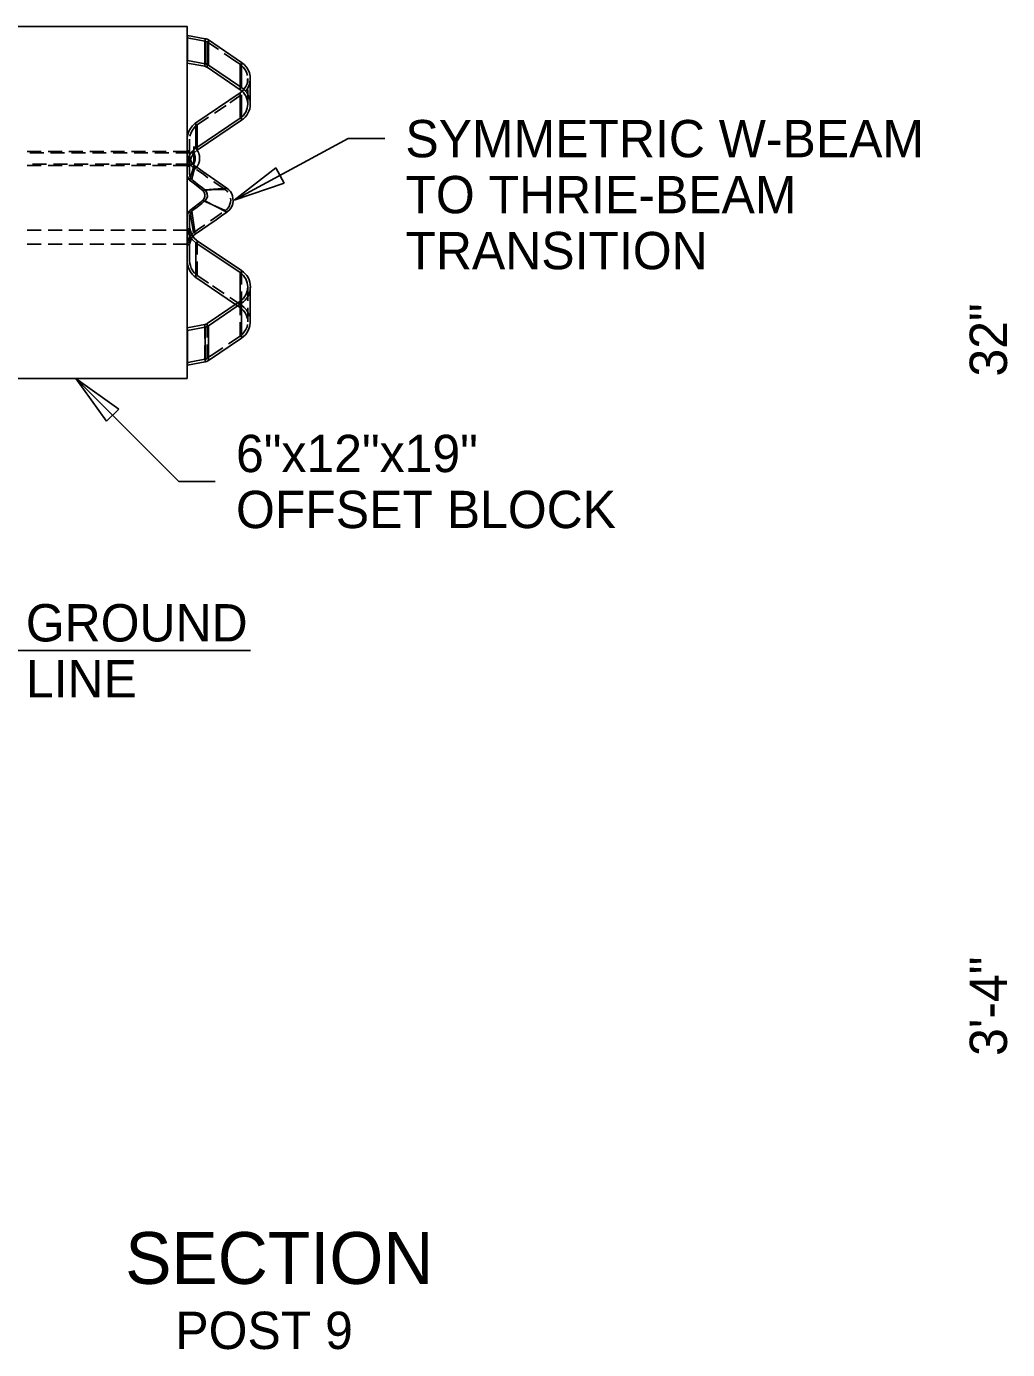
# Model space of a CAD drawing. Extents: x 1.5 to 33.9, y 0.2 to 10.2.
# Drawn here: x 3.293 to 5.658, y 4.234 to 7.425 of the extents above; entities that cross this region are included whole.
import ezdxf

# ---------------------------------------------------------------- set-up
doc = ezdxf.new("R2010")
doc.units = 0
for name, color, linetype in [('SD_P_Dimension Lines', 7, 'Continuous'), ('SD_P_Dimension Text', 7, 'Continuous'), ('SD_P_Shading', 7, 'Continuous'), ('SD_P_Subtitles', 7, 'Continuous'), ('SD_X_Exist Object Lines', 7, 'Continuous')]:
    doc.layers.add(name, color=color, linetype=linetype)

msp = doc.modelspace()

# ---------------------------------------------------------------- linework, layer by layer
at = {"layer": 'SD_P_Dimension Lines'}
for p, q in [((4.0684, 7.1541), (3.7937, 7.0055)), ((4.1562, 7.1541), (4.0684, 7.1541)), ((3.6601, 6.3274), (3.4118, 6.5757)), ((3.7478, 6.3274), (3.6601, 6.3274))]:
    msp.add_line(p, q, dxfattribs=at)
at = {"layer": 'SD_P_Dimension Text'}
for p, q in [((3.8936, 7.0835), (3.7937, 7.0055)), ((3.9136, 7.0465), (3.8936, 7.0835)), ((3.7937, 7.0055), (3.9136, 7.0465)), ((3.515, 6.5021), (3.4118, 6.5757)), ((3.4118, 6.5757), (3.4853, 6.4724)), ((3.4853, 6.4724), (3.515, 6.5021))]:
    msp.add_line(p, q, dxfattribs=at)
at = {"layer": 'SD_P_Shading'}
msp.add_lwpolyline([(3.1437, 7.4246), (3.6799, 7.4246), (3.6799, 6.5757), (3.1437, 6.5757)], close=True, dxfattribs=at)
at = {"layer": 'SD_X_Exist Object Lines'}
for points in [[(3.6799, 7.3637), (3.6799, 7.4246), (3.1437, 7.4246), (3.1437, 6.5757), (3.6799, 6.5757), (3.6799, 6.6606)], [(3.681, 7.4028), (3.6799, 7.3989)], [(3.681, 7.3425), (3.681, 7.4028), (3.7234, 7.395)], [(3.6799, 7.3989), (3.6799, 7.3972), (3.6888, 7.3955), (3.7223, 7.3894)], [(3.7223, 7.3285), (3.7223, 7.3559), (3.7223, 7.3894), (3.724, 7.3888), (3.7251, 7.3883), (3.7262, 7.3883), (3.7268, 7.3877), (3.7273, 7.3872), (3.7279, 7.3872), (3.7279, 7.3536), (3.7279, 7.3263)], [(3.7234, 7.3341), (3.7234, 7.395), (3.7257, 7.395), (3.7279, 7.3939), (3.7296, 7.3933), (3.7312, 7.3922)], [(3.7279, 7.3872), (3.7553, 7.3687)], [(3.8111, 7.338), (3.7312, 7.3922), (3.7312, 7.3313)], [(3.6799, 7.3637), (3.6799, 7.3363)], [(3.8323, 7.238), (3.8323, 7.2989), (3.8318, 7.3051), (3.8301, 7.3129), (3.8267, 7.3201), (3.8228, 7.3268), (3.8172, 7.333), (3.8111, 7.338), (3.8111, 7.2771), (3.7312, 7.3313), (3.7296, 7.3324), (3.7279, 7.333), (3.7268, 7.3335), (3.7257, 7.3341), (3.7234, 7.3341), (3.681, 7.3425), (3.6799, 7.3363), (3.7223, 7.3285), (3.724, 7.328), (3.7251, 7.3274), (3.7262, 7.3274), (3.7268, 7.3268), (3.7273, 7.3268), (3.7279, 7.3263), (3.8078, 7.2721)], [(3.7692, 7.3592), (3.7971, 7.3402), (3.8078, 7.3335)], [(3.6799, 7.3363), (3.6799, 7.1196)], [(3.8251, 7.3062), (3.8251, 7.3067), (3.8234, 7.314), (3.8228, 7.3145), (3.82, 7.3201), (3.8161, 7.3257), (3.8122, 7.3296), (3.8078, 7.333), (3.8078, 7.2995), (3.8078, 7.2721)], [(3.8128, 7.2682), (3.8133, 7.2688), (3.8178, 7.2738), (3.8217, 7.2799), (3.8245, 7.2861), (3.8256, 7.2928), (3.8256, 7.2984)], [(3.8323, 7.2989), (3.8323, 7.2972), (3.8312, 7.2889), (3.829, 7.2816), (3.8256, 7.2743), (3.8206, 7.2682)], [(3.8262, 7.2883), (3.8262, 7.2989)], [(3.6799, 6.698), (3.7223, 6.7058), (3.724, 6.7058), (3.7245, 6.7064), (3.7251, 6.7064), (3.7268, 6.7069), (3.7279, 6.708), (3.8078, 6.7622), (3.8078, 6.8309), (3.7011, 6.9029), (3.6921, 6.9108), (3.6871, 6.9175), (3.6838, 6.9242), (3.6815, 6.932), (3.6804, 6.9398), (3.6799, 6.9426), (3.6799, 6.9655), (3.681, 6.9711), (3.6821, 6.9744), (3.6838, 6.9778), (3.6866, 6.9806), (3.7178, 7.0051), (3.7212, 7.0096), (3.7229, 7.0146), (3.7229, 7.0197), (3.7212, 7.0247), (3.7178, 7.0292), (3.6944, 7.0476), (3.686, 7.0537), (3.6843, 7.0554), (3.6815, 7.061), (3.6804, 7.0643), (3.6804, 7.0666), (3.6799, 7.0688), (3.6799, 7.0917), (3.6804, 7.0979), (3.6815, 7.1034), (3.6843, 7.1113), (3.6882, 7.118), (3.6933, 7.1247), (3.6988, 7.1297), (3.7011, 7.1314), (3.8078, 7.2034), (3.8078, 7.2643), (3.8128, 7.2682)], [(3.8078, 7.2643), (3.7011, 7.1922)], [(3.7832, 7.2408), (3.7876, 7.2436), (3.8105, 7.2593)], [(3.8111, 7.2593), (3.8111, 7.2257), (3.8111, 7.1984)], [(3.8262, 7.238), (3.8262, 7.2671), (3.8262, 7.2715)], [(3.7458, 7.2157), (3.7737, 7.2341)], [(3.6799, 7.1526), (3.6804, 7.1587), (3.6815, 7.1643), (3.6843, 7.1721), (3.6882, 7.1788), (3.6927, 7.185), (3.6988, 7.1906), (3.7011, 7.1922), (3.7011, 7.1314)], [(3.8111, 6.8359), (3.7044, 6.908), (3.7028, 6.9091), (3.6972, 6.9141), (3.6933, 6.9197), (3.6899, 6.9258), (3.6877, 6.932), (3.6866, 6.9376), (3.686, 6.9426), (3.686, 6.9655), (3.686, 6.9677), (3.6866, 6.9694), (3.6871, 6.9728), (3.6888, 6.9755), (3.6899, 6.9772), (3.6916, 6.9795), (3.6972, 6.9839), (3.7033, 6.9884), (3.7089, 6.9929), (3.715, 6.9979), (3.7229, 7.004), (3.7234, 7.0046), (3.7268, 7.0091), (3.729, 7.0146), (3.7284, 7.0202), (3.7268, 7.0258), (3.7229, 7.0303), (3.7167, 7.0353), (3.7111, 7.0398), (3.705, 7.0442), (3.6994, 7.0493), (3.6916, 7.0554), (3.6894, 7.0576), (3.6877, 7.061), (3.6866, 7.0638), (3.6866, 7.0666), (3.686, 7.0688), (3.686, 7.0917), (3.686, 7.0939), (3.6871, 7.1012), (3.6894, 7.1079), (3.6927, 7.1141), (3.6966, 7.1196), (3.7044, 7.1263), (3.8111, 7.1984)], [(3.6966, 7.1347), (3.6961, 7.1347), (3.6994, 7.1325), (3.7022, 7.1291), (3.7044, 7.1263), (3.7044, 7.1537), (3.7044, 7.1872), (3.7005, 7.1839), (3.6966, 7.1805), (3.6927, 7.1749), (3.6894, 7.1688), (3.6871, 7.1621), (3.6866, 7.1598)], [(3.7044, 7.1872), (3.7318, 7.2062)], [(3.686, 7.1526), (3.686, 7.1241), (3.6866, 7.1241)], [(3.328, 7.123), (3.2945, 7.123)], [(3.3342, 7.1202), (3.3007, 7.1202)], [(3.3783, 7.123), (3.3448, 7.123)], [(3.3844, 7.1202), (3.3509, 7.1202)], [(3.4285, 7.123), (3.395, 7.123)], [(3.4347, 7.1202), (3.4012, 7.1202)], [(3.4788, 7.123), (3.4453, 7.123)], [(3.485, 7.1202), (3.4514, 7.1202)], [(3.5291, 7.123), (3.4956, 7.123)], [(3.5352, 7.1202), (3.5017, 7.1202)], [(3.5793, 7.123), (3.5458, 7.123)], [(3.5855, 7.1202), (3.552, 7.1202)], [(3.6296, 7.123), (3.5961, 7.123)], [(3.6357, 7.1202), (3.6022, 7.1202)], [(3.6799, 7.123), (3.6464, 7.123)], [(3.6961, 7.1191), (3.6955, 7.1196), (3.6949, 7.1202), (3.6944, 7.1202), (3.686, 7.1202), (3.6525, 7.1202)], [(3.6799, 7.1191), (3.6799, 7.0917)], [(3.6804, 7.1247), (3.686, 7.1247)], [(3.6804, 7.1213), (3.6804, 7.1247), (3.681, 7.1247)], [(3.6804, 7.1213), (3.686, 7.1213)], [(3.686, 7.0917), (3.686, 7.1191), (3.686, 7.1202), (3.686, 7.1213), (3.686, 7.1247), (3.6866, 7.1247)], [(3.686, 7.1241), (3.686, 7.1224), (3.686, 7.1208), (3.686, 7.1202)], [(3.6961, 7.1219), (3.6961, 7.1213), (3.6955, 7.1208), (3.6949, 7.1202), (3.6944, 7.1202)], [(3.6961, 7.1202), (3.6961, 7.1235), (3.6961, 7.1269), (3.6961, 7.1297), (3.6961, 7.1319), (3.6961, 7.1336), (3.6961, 7.1347), (3.6961, 7.1336), (3.6961, 7.1319), (3.6961, 7.1297), (3.6961, 7.1269), (3.6961, 7.1235), (3.6961, 7.1202), (3.6966, 7.1202)], [(3.6966, 7.0778), (3.6961, 7.0778), (3.6961, 7.0783), (3.6966, 7.0783), (3.6966, 7.0789), (3.6972, 7.0789), (3.6988, 7.0805), (3.6988, 7.0811), (3.6994, 7.0811), (3.7016, 7.0833), (3.7016, 7.0839), (3.7022, 7.0839), (3.7022, 7.0845), (3.7028, 7.0845), (3.7028, 7.085), (3.7039, 7.0861), (3.7039, 7.0867), (3.7044, 7.0872), (3.7044, 7.0878), (3.705, 7.0878), (3.705, 7.0884), (3.7056, 7.0889), (3.7056, 7.0895), (3.7061, 7.09), (3.7061, 7.0906), (3.7067, 7.0912), (3.7067, 7.0917), (3.7072, 7.0923), (3.7072, 7.0928), (3.7078, 7.0934), (3.7078, 7.0945), (3.7083, 7.0951), (3.7083, 7.0962), (3.7089, 7.0967), (3.7089, 7.0984), (3.7095, 7.099), (3.7095, 7.1012), (3.71, 7.1018), (3.71, 7.1113), (3.7095, 7.1118), (3.7095, 7.1146), (3.7089, 7.1146), (3.7089, 7.1163), (3.7083, 7.1168), (3.7083, 7.118), (3.7078, 7.1185), (3.7078, 7.1196), (3.7072, 7.1202), (3.7072, 7.1208), (3.7067, 7.1213), (3.7067, 7.1224), (3.7061, 7.1224), (3.7061, 7.1235), (3.7056, 7.1235), (3.7056, 7.1241), (3.705, 7.1247), (3.705, 7.1252), (3.7044, 7.1258), (3.7039, 7.1263)], [(3.6966, 7.1191), (3.6961, 7.1202), (3.6961, 7.1185)], [(3.6961, 7.1191), (3.6966, 7.1191), (3.6966, 7.118), (3.6972, 7.118), (3.6972, 7.1168), (3.6977, 7.1168), (3.6977, 7.1157), (3.6983, 7.1152), (3.6983, 7.1141), (3.6988, 7.1135), (3.6988, 7.1118), (3.6994, 7.1113), (3.6994, 7.1018), (3.6988, 7.1012), (3.6988, 7.0995), (3.6983, 7.099), (3.6983, 7.0979), (3.6977, 7.0973), (3.6977, 7.0962), (3.6972, 7.0962), (3.6972, 7.0951), (3.6966, 7.0951), (3.6966, 7.0939), (3.6961, 7.0939), (3.6961, 7.0928), (3.6961, 7.0778), (3.6961, 7.0928)], [(3.6961, 7.1185), (3.6961, 7.0928), (3.6966, 7.0928)], [(3.2945, 7.0895), (3.328, 7.0895)], [(3.3074, 7.0923), (3.3409, 7.0923)], [(3.3448, 7.0895), (3.3783, 7.0895)], [(3.3576, 7.0923), (3.3911, 7.0923)], [(3.395, 7.0895), (3.4285, 7.0895)], [(3.4079, 7.0923), (3.4414, 7.0923)], [(3.4453, 7.0895), (3.4788, 7.0895)], [(3.4581, 7.0923), (3.4917, 7.0923)], [(3.4956, 7.0895), (3.5291, 7.0895)], [(3.5084, 7.0923), (3.5419, 7.0923)], [(3.5458, 7.0895), (3.5793, 7.0895)], [(3.5587, 7.0923), (3.5922, 7.0923)], [(3.5961, 7.0895), (3.6296, 7.0895)], [(3.6089, 7.0923), (3.6424, 7.0923)], [(3.6464, 7.0895), (3.6799, 7.0895)], [(3.6525, 7.0923), (3.6592, 7.0923), (3.686, 7.0923)], [(3.686, 7.0537), (3.6949, 7.0845), (3.691, 7.0878), (3.6871, 7.0923), (3.6843, 7.0973), (3.6821, 7.1029), (3.6804, 7.1085), (3.6799, 7.1135)], [(3.686, 7.0912), (3.6804, 7.0912), (3.6804, 7.0895), (3.6804, 7.0878), (3.681, 7.0878)], [(3.686, 7.0878), (3.6804, 7.0878)], [(3.686, 7.1141), (3.6866, 7.109), (3.6877, 7.104), (3.6899, 7.099), (3.6927, 7.0945), (3.6944, 7.0923)], [(3.686, 7.0878), (3.686, 7.0912), (3.686, 7.0928)], [(3.686, 7.0923), (3.6944, 7.0923), (3.6955, 7.0923), (3.6955, 7.0917), (3.6961, 7.0917), (3.6961, 7.0912)], [(3.686, 7.0912), (3.6866, 7.0912)], [(3.6961, 7.0934), (3.6955, 7.0928), (3.6944, 7.0923), (3.6961, 7.0906)], [(3.6961, 7.0906), (3.6994, 7.0878), (3.6972, 7.0789)], [(3.6994, 7.0878), (3.7033, 7.085)], [(3.7033, 7.085), (3.7123, 7.0789), (3.7257, 7.0694), (3.7759, 7.0347)], [(3.6799, 7.0688), (3.6799, 6.9655)], [(3.6972, 7.0789), (3.6916, 7.0554)], [(3.7301, 7.0599), (3.7201, 7.0677), (3.7028, 7.0794)], [(3.7441, 7.0504), (3.7452, 7.0493), (3.7586, 7.0403), (3.772, 7.0314), (3.7385, 7.0303), (3.7178, 7.0292)], [(3.7229, 7.0303), (3.7759, 7.0347), (3.7804, 7.0308), (3.7843, 7.0264), (3.7876, 7.0213), (3.7893, 7.0158), (3.7904, 7.0096), (3.791, 7.0035), (3.7899, 6.9979), (3.7882, 6.9923), (3.7854, 6.9867), (3.7821, 6.9823), (3.7759, 6.9767), (3.7229, 7.004)], [(3.7782, 7.0253), (3.7754, 7.0286), (3.772, 7.0314)], [(3.7843, 7.0102), (3.7849, 7.0057), (3.7843, 7.0007), (3.7832, 6.9957), (3.7809, 6.9906), (3.7782, 6.9862), (3.7754, 6.9828), (3.772, 6.9806), (3.7413, 6.9945), (3.7178, 7.0051)], [(3.7223, 6.946), (3.7217, 6.9454), (3.7083, 6.9365), (3.6949, 6.927), (3.6894, 6.9605), (3.6866, 6.9806)], [(3.6916, 6.9795), (3.6994, 6.9236), (3.6955, 6.9203), (3.6938, 6.9186)], [(3.7759, 6.9767), (3.7625, 6.9677), (3.7497, 6.9582), (3.6994, 6.9236)], [(3.7363, 6.956), (3.7469, 6.9633), (3.7636, 6.975)], [(3.328, 6.9331), (3.2945, 6.9331)], [(3.3783, 6.9331), (3.3448, 6.9331)], [(3.4285, 6.9331), (3.395, 6.9331)], [(3.4788, 6.9331), (3.4453, 6.9331)], [(3.5291, 6.9331), (3.4956, 6.9331)], [(3.5793, 6.9331), (3.5458, 6.9331)], [(3.6296, 6.9331), (3.5961, 6.9331)], [(3.6799, 6.9331), (3.6464, 6.9331)], [(3.6799, 6.9052), (3.6799, 6.9426)], [(3.6799, 6.8974), (3.6804, 6.9029), (3.6815, 6.908), (3.6838, 6.9141), (3.6871, 6.9191), (3.691, 6.9236), (3.6938, 6.9264)], [(3.686, 6.9359), (3.686, 6.9365), (3.686, 6.9337), (3.686, 6.9314), (3.6804, 6.9314), (3.6804, 6.9337), (3.6804, 6.9365), (3.681, 6.9365)], [(3.6804, 6.9365), (3.686, 6.9365)], [(3.686, 6.9029), (3.686, 6.9052), (3.686, 6.9387), (3.686, 6.9426)], [(3.2945, 6.8996), (3.328, 6.8996)], [(3.3448, 6.8996), (3.3783, 6.8996)], [(3.395, 6.8996), (3.4285, 6.8996)], [(3.4453, 6.8996), (3.4788, 6.8996)], [(3.4956, 6.8996), (3.5291, 6.8996)], [(3.5458, 6.8996), (3.5793, 6.8996)], [(3.5961, 6.8996), (3.6296, 6.8996)], [(3.6464, 6.8996), (3.6799, 6.8996)], [(3.6799, 6.9046), (3.6799, 6.698), (3.681, 6.6918), (3.7234, 6.6997), (3.7257, 6.7002), (3.7273, 6.7008), (3.7296, 6.7019), (3.7307, 6.7025), (3.7312, 6.703), (3.8111, 6.7572), (3.8111, 6.6729), (3.8161, 6.6768), (3.8206, 6.6812), (3.8256, 6.6879), (3.829, 6.6952), (3.8312, 6.703), (3.8323, 6.7108), (3.8323, 6.7125), (3.8323, 6.7963)], [(3.7011, 6.9029), (3.7011, 6.8192), (3.6966, 6.8225), (3.6921, 6.827), (3.6877, 6.8331), (3.6838, 6.8404), (3.6815, 6.8482), (3.6804, 6.856), (3.6799, 6.8588)], [(3.6938, 6.9186), (3.6921, 6.9164), (3.6894, 6.9119), (3.6877, 6.9069), (3.6866, 6.9024), (3.686, 6.8974), (3.686, 6.8979), (3.686, 6.9029), (3.6804, 6.9029)], [(3.6804, 6.9029), (3.6804, 6.8979), (3.681, 6.8979)], [(3.686, 6.8979), (3.6804, 6.8979), (3.686, 6.8979), (3.6866, 6.8979)], [(3.686, 6.9041), (3.686, 6.9018), (3.686, 6.8996), (3.686, 6.8985), (3.686, 6.8923), (3.686, 6.8588), (3.6866, 6.8532), (3.6877, 6.8482), (3.6899, 6.8415), (3.6933, 6.8354), (3.6972, 6.8303), (3.6988, 6.8292)], [(3.7044, 6.8745), (3.7044, 6.908)], [(3.7318, 6.8058), (3.7273, 6.8086), (3.7044, 6.8242), (3.7044, 6.8577)], [(3.8111, 6.8024), (3.8111, 6.8359)], [(3.7011, 6.8192), (3.7966, 6.7544)], [(3.7692, 6.7806), (3.7413, 6.7991)], [(3.8262, 6.7628), (3.8262, 6.7963)], [(3.8111, 6.7522), (3.7832, 6.7711)], [(3.8111, 6.7857), (3.8111, 6.7522), (3.8172, 6.7471), (3.8228, 6.741), (3.8267, 6.7343), (3.8301, 6.7265), (3.8301, 6.7259)], [(3.8251, 6.7198), (3.8251, 6.7209), (3.8245, 6.722), (3.8234, 6.7276), (3.82, 6.7337), (3.8161, 6.7399), (3.8122, 6.7438), (3.8078, 6.7471), (3.7966, 6.7544)], [(3.8078, 6.7281), (3.8078, 6.7617), (3.8078, 6.7622), (3.8078, 6.7471)], [(3.8262, 6.7125), (3.8262, 6.746)], [(3.7223, 6.6723), (3.7223, 6.7058)], [(3.7279, 6.6745), (3.7279, 6.708)], [(3.7312, 6.703), (3.7312, 6.6192), (3.8111, 6.6729)], [(3.8078, 6.7114), (3.8078, 6.6779), (3.8133, 6.6823), (3.8178, 6.6879), (3.8217, 6.6935), (3.8245, 6.7002), (3.8251, 6.7058)], [(3.6799, 6.698), (3.6799, 6.6645), (3.6799, 6.6606)], [(3.681, 6.6918), (3.681, 6.6081), (3.7234, 6.6159)], [(3.7312, 6.6192), (3.7307, 6.6187), (3.7296, 6.6181), (3.7273, 6.617), (3.7257, 6.6164), (3.7234, 6.6159), (3.7234, 6.6997)], [(3.8078, 6.6779), (3.7798, 6.6594)], [(3.7223, 6.6555), (3.7223, 6.622), (3.7234, 6.622), (3.724, 6.622), (3.7245, 6.6226), (3.7251, 6.6226), (3.7268, 6.6231), (3.7279, 6.6243), (3.7279, 6.6578)], [(3.7659, 6.65), (3.7379, 6.6315), (3.7273, 6.6248)], [(3.6799, 6.6125), (3.6799, 6.6137), (3.6894, 6.6159), (3.7223, 6.622)], [(3.681, 6.6081), (3.6799, 6.6125)], [(3.8331, 5.9195), (1.7844, 5.9195)]]:
    msp.add_lwpolyline(points, dxfattribs=at)
for centre, radius, start, end in [((3.7852, 7.2378), 0.0471, 303.3034, 56.6966), ((3.785, 7.2378), 0.0412, 303.504, 56.496), ((3.785, 6.7966), 0.0412, 303.504, 56.496), ((3.7853, 6.7966), 0.0471, 303.2585, 56.7415)]:
    msp.add_arc(centre, radius, start, end, dxfattribs=at)

# ---------------------------------------------------------------- texts
at = {"layer": 'SD_P_Dimension Text'}
for s, p in [('SYMMETRIC W-BEAM', (4.2062, 7.1091)), ('TO THRIE-BEAM', (4.2062, 6.9741)), ('TRANSITION', (4.2062, 6.8391)), ('6"x12"x19"', (3.7978, 6.3499)), ('OFFSET BLOCK', (3.7978, 6.2149)), ('GROUND', (3.291, 5.9416)), ('LINE', (3.291, 5.8066))]:
    msp.add_text(s, height=0.09, dxfattribs=at).set_placement(p)
for s, p in [('32"', (5.6567, 6.5804)), ('3\'-4"', (5.6567, 4.9422))]:
    msp.add_text(s, height=0.09, rotation=90, dxfattribs=at).set_placement(p)
at = {"layer": 'SD_P_Subtitles'}
for s, height, p in [('SECTION', 0.125, (3.5307, 4.3924)), ('POST 9', 0.09, (3.6515, 4.2354))]:
    msp.add_text(s, height=height, dxfattribs=at).set_placement(p)

doc.saveas('drawing.dxf')
